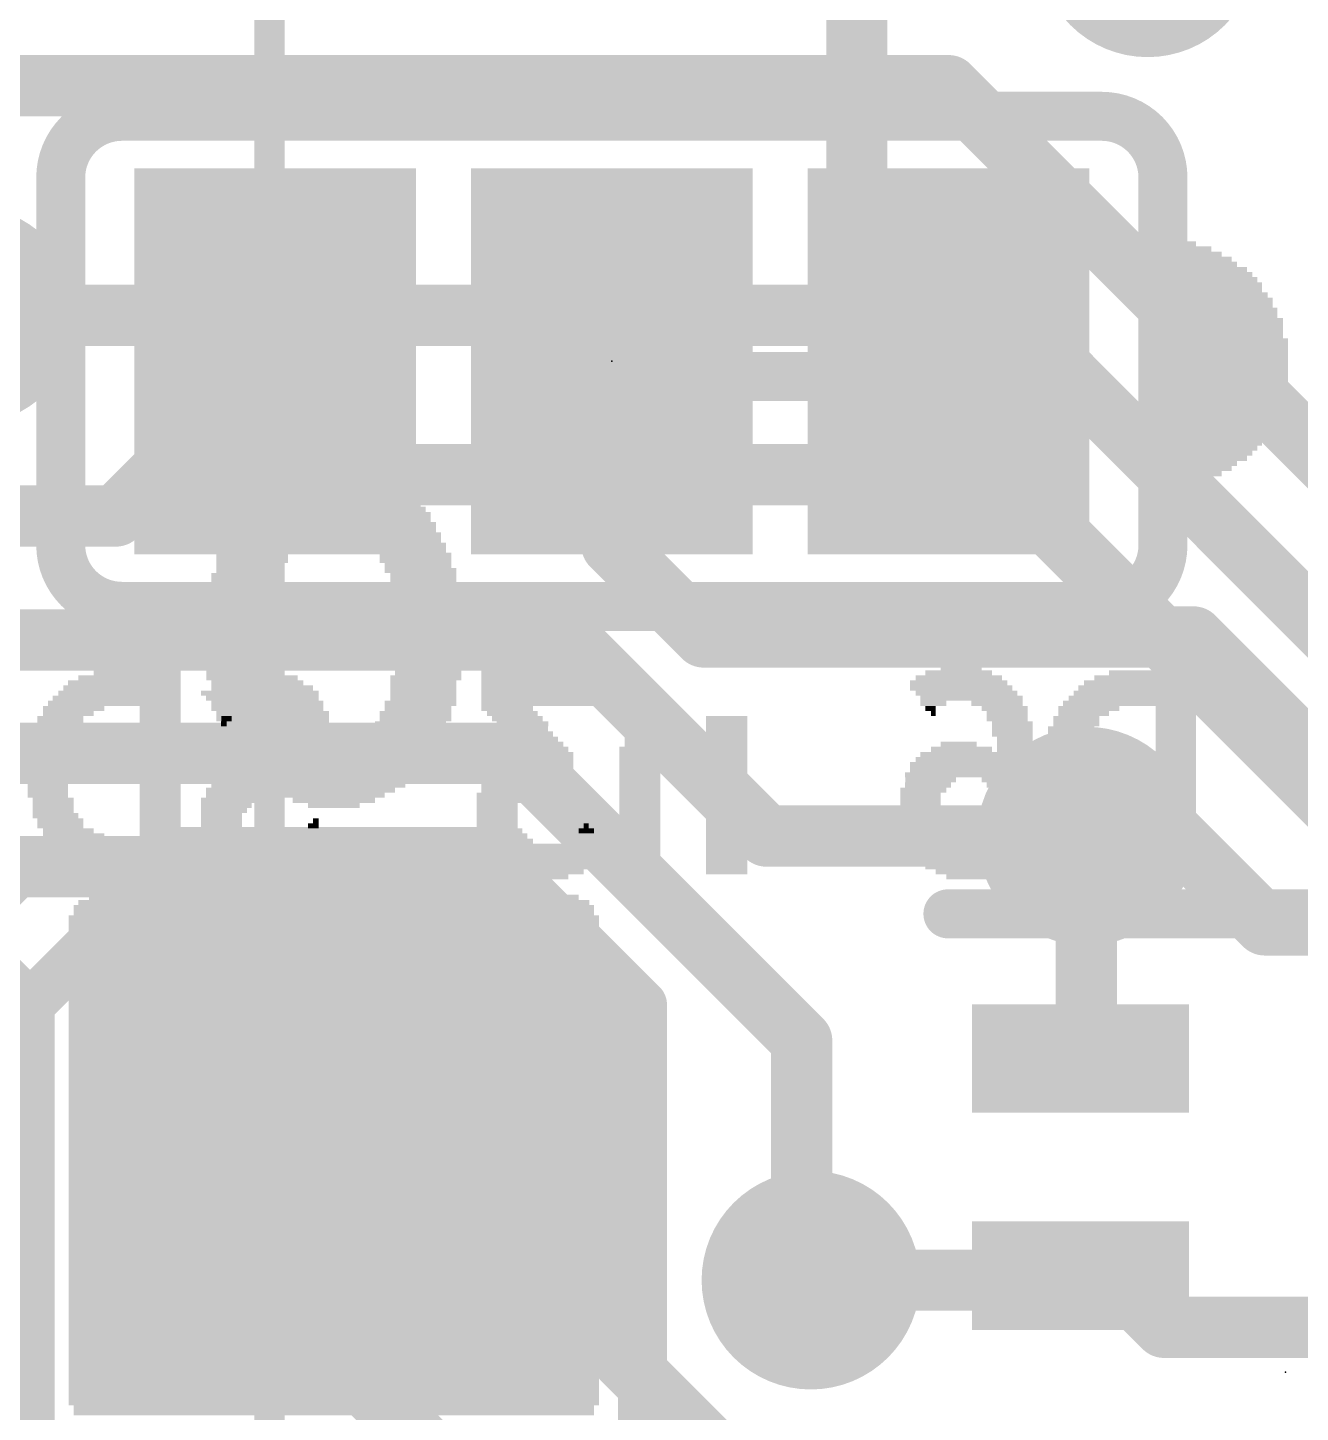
# Model space of a CAD drawing. Extents: x -0.1 to 50.9, y -0.1 to 23.
# Drawn here: x 33.01 to 38.29, y 11.64 to 17.39 of the extents above; entities that cross this region are included whole.
import ezdxf

# ---------------------------------------------------------------- set-up
doc = ezdxf.new("R2010")
doc.units = 0
for name, color, linetype in [('1', 12, 'CONTINUOUS'), ('16', 5, 'CONTINUOUS'), ('17', 110, 'CONTINUOUS'), ('18', 110, 'CONTINUOUS'), ('200', 40, 'CONTINUOUS'), ('201', 6, 'CONTINUOUS'), ('21', 40, 'CONTINUOUS'), ('22', 6, 'CONTINUOUS'), ('24', 53, 'CONTINUOUS')]:
    doc.layers.add(name, color=color, linetype=linetype)

# ---------------------------------------------------------------- blocks, each defined once
blk = doc.blocks.new('ROUNDP')
at = {"const_width": 0.5}
blk.add_lwpolyline([(0, -0.25, 1), (0, 0.25, 1), (0, -0.25)], format="xyb", dxfattribs=at)
blk = doc.blocks.new('RECT')
blk.add_solid([(-0.5, -0.5), (0.5, -0.5), (-0.5, 0.5), (0.5, 0.5)])
blk = doc.blocks.new('ROUNDV')
at = {"const_width": 0.5}
blk.add_lwpolyline([(0, -0.25, 1), (0, 0.25, 1), (0, -0.25)], format="xyb", dxfattribs=at)

msp = doc.modelspace()

# ---------------------------------------------------------------- linework, layer by layer
at = {"layer": '1', "const_width": 0.254}
for points in [[(36.83, 17.145), (32.0675, 17.145)], [(38.9001, 15.0749), (36.83, 17.145)], [(37.0808, 16.1925), (32.766, 16.1925)], [(38.6683, 14.605), (37.0808, 16.1925)], [(33.3755, 15.3607), (33.5469, 15.5321)], [(33.5469, 15.5321), (37.0394, 15.5321)], [(37.0394, 15.5321), (38.4364, 14.1351)], [(31.9596, 15.3607), (33.3755, 15.3607)], [(35.2617, 14.8463), (30.4673, 14.8463)], [(36.0745, 14.0335), (35.2617, 14.8463)], [(35.0298, 14.3764), (30.8864, 14.3764)], [(36.2204, 13.1858), (35.0298, 14.3764)], [(37.4015, 14.0335), (36.0745, 14.0335)], [(37.7728, 14.0335), (37.4015, 14.0335)], [(38.1411, 13.6652), (37.7728, 14.0335)], [(32.9565, 13.9065), (31.75, 12.7)], [(32.9565, 13.9065), (34.798, 13.9065)], [(34.798, 13.9065), (35.4751, 13.2294)], [(38.1411, 13.6652), (42.1132, 13.6652)], [(35.4751, 13.2294), (35.4751, 11.8675)], [(36.2204, 12.2301), (36.2204, 13.1858)], [(34.29, 12.7), (34.29, 11.8745)], [(36.2585, 12.192), (36.2204, 12.2301)], [(37.5285, 12.192), (36.2585, 12.192)], [(37.724, 11.9965), (37.5285, 12.192)], [(49.3395, 11.9965), (37.724, 11.9965)], [(35.56, 10.6045), (34.29, 11.8745)], [(35.4751, 11.8675), (36.2585, 11.0841)]]:
    msp.add_lwpolyline(points, dxfattribs=at)
at = {"layer": '1', "const_width": 0.127}
for points in [[(36.8749, 17.1899, 1), (36.7851, 17.1001)], [(36.83, 17.0815, 1), (36.83, 17.2085)], [(37.1257, 16.2374, 1), (37.0359, 16.1476)], [(37.0808, 16.129, 1), (37.0808, 16.256)], [(33.5469, 15.5956, 1), (33.5469, 15.4686)], [(33.5918, 15.4872, 1), (33.502, 15.577)], [(37.0843, 15.577, 1), (36.9945, 15.4872)], [(37.0394, 15.4686, 1), (37.0394, 15.5956)], [(33.3306, 15.4056, 1), (33.4204, 15.3157)], [(33.3755, 15.2972, 1), (33.3755, 15.4242)], [(35.3066, 14.8912, 1), (35.2168, 14.8014)], [(35.2617, 14.7828, 1), (35.2617, 14.9098)], [(35.0747, 14.4213, 1), (34.9849, 14.3315)], [(35.0298, 14.3129, 1), (35.0298, 14.4399)], [(36.0745, 14.097, 1), (36.0745, 13.97)], [(36.0296, 13.9886, 1), (36.1194, 14.0784)], [(37.4015, 14.097, 1), (37.4015, 13.97)], [(37.4015, 13.97, 1), (37.4015, 14.097)], [(37.8177, 14.0784, 1), (37.7279, 13.9886)], [(37.7728, 13.97, 1), (37.7728, 14.097)], [(32.9565, 13.97, 1), (32.9565, 13.843)], [(33.0014, 13.8616, 1), (32.9116, 13.9514)], [(34.8429, 13.9514, 1), (34.7531, 13.8616)], [(34.798, 13.843, 1), (34.798, 13.97)], [(38.1411, 13.7287, 1), (38.1411, 13.6017)], [(38.0962, 13.6203, 1), (38.186, 13.7101)], [(35.5386, 13.2294, 1), (35.4116, 13.2294)], [(35.4302, 13.1845, 1), (35.52, 13.2743)], [(36.2839, 13.1858, 1), (36.1569, 13.1858)], [(36.1755, 13.1409, 1), (36.2653, 13.2307)], [(34.3535, 12.7, 1), (34.2265, 12.7)], [(36.2653, 12.275, 1), (36.1755, 12.1852)], [(36.1569, 12.2301, 1), (36.2839, 12.2301)], [(36.2585, 12.2555, 1), (36.2585, 12.1285)], [(36.2136, 12.1471, 1), (36.3034, 12.2369)], [(37.5734, 12.2369, 1), (37.4836, 12.1471)], [(37.5285, 12.1285, 1), (37.5285, 12.2555)], [(37.724, 12.06, 1), (37.724, 11.933)], [(37.6791, 11.9516, 1), (37.7689, 12.0414)], [(34.3349, 11.9194, 1), (34.2451, 11.8296)], [(35.52, 11.9124, 1), (35.4302, 11.8226)], [(34.2265, 11.8745, 1), (34.3535, 11.8745)], [(35.4116, 11.8675, 1), (35.5386, 11.8675)]]:
    msp.add_lwpolyline(points, format="xyb", dxfattribs=at)
at = {"layer": '16'}
for points, const_width in [([(36.449, 18.669), (36.449, 16.383)], 0.254), ([(36.449, 16.383), (36.83, 16.002)], 0.254), ([(33.8455, 16.1925), (32.766, 16.1925)], 0.254), ([(33.8455, 16.1925), (34.036, 16.002)], 0.254), ([(35.433, 16.002), (35.433, 15.24)], 0.254), ([(35.8775, 15.9385), (36.3855, 15.9385)], 0.2032), ([(35.433, 15.24), (35.814, 14.859)], 0.254), ([(35.814, 14.859), (37.846, 14.859)], 0.254), ([(37.846, 14.859), (38.9372, 13.7678)], 0.254), ([(37.4015, 14.0335), (37.4015, 13.1355)], 0.254), ([(37.4015, 13.1355), (37.377, 13.111)], 0.254), ([(37.358, 12.192), (36.2585, 12.192)], 0.254), ([(37.377, 12.211), (37.358, 12.192)], 0.254)]:
    msp.add_lwpolyline(points, dxfattribs=dict(at, const_width=const_width))
for points, const_width in [([(36.4939, 16.4279, 1), (36.4041, 16.3381)], 0.127), ([(36.3855, 16.383, 1), (36.5125, 16.383)], 0.127), ([(33.8904, 16.2374, 1), (33.8006, 16.1476)], 0.127), ([(33.8455, 16.129, 1), (33.8455, 16.256)], 0.127), ([(33.9911, 15.9571, 1), (34.0809, 16.0469)], 0.127), ([(35.4965, 16.002, 1), (35.3695, 16.002)], 0.127), ([(36.7851, 15.9571, 1), (36.8749, 16.0469)], 0.127), ([(35.8775, 15.9893, 1), (35.8775, 15.8877)], 0.1016), ([(36.3855, 15.8877, 1), (36.3855, 15.9893)], 0.1016), ([(35.4779, 15.2849, 1), (35.3881, 15.1951)], 0.127), ([(35.3695, 15.24, 1), (35.4965, 15.24)], 0.127), ([(35.814, 14.9225, 1), (35.814, 14.7955)], 0.127), ([(37.8909, 14.9039, 1), (37.8011, 14.8141)], 0.127), ([(37.846, 14.7955, 1), (37.846, 14.9225)], 0.127), ([(35.7691, 14.8141, 1), (35.8589, 14.9039)], 0.127), ([(37.465, 14.0335, 1), (37.338, 14.0335)], 0.127), ([(37.4464, 13.0906, 1), (37.3566, 13.1804)], 0.127), ([(37.3321, 13.1559, 1), (37.4219, 13.0661)], 0.127), ([(37.338, 13.1355, 1), (37.465, 13.1355)], 0.127), ([(36.2585, 12.2555, 1), (36.2585, 12.1285)], 0.127), ([(37.3131, 12.2369, 1), (37.4029, 12.1471)], 0.127), ([(37.4219, 12.1661, 1), (37.3321, 12.2559)], 0.127), ([(37.358, 12.1285, 1), (37.358, 12.2555)], 0.127)]:
    msp.add_lwpolyline(points, format="xyb", dxfattribs=dict(at, const_width=const_width))
at = {"layer": '21'}
for points, const_width in [([(34.013, 3.68), (34.013, 19.18)], 0.127), ([(32.385, 13.97), (33.02, 13.335)], 0.2032), ([(33.02, 13.335), (33.655, 13.97)], 0.2032), ([(33.655, 13.97), (34.925, 13.97)], 0.2032), ([(34.925, 13.97), (35.56, 13.335)], 0.2032), ([(33.02, 13.335), (33.02, 9.525)], 0.2032), ([(35.56, 13.335), (35.56, 9.525)], 0.2032)]:
    msp.add_lwpolyline(points, dxfattribs=dict(at, const_width=const_width))
at = {"layer": '21', "const_width": 0.1016}
for points in [[(33.655, 14.0208, 1), (33.655, 13.9192)], [(33.6909, 13.9341, 1), (33.6191, 14.0059)], [(34.9609, 14.0059, 1), (34.8891, 13.9341)], [(34.925, 13.9192, 1), (34.925, 14.0208)], [(33.0708, 13.335, 1), (32.9692, 13.335)], [(35.6108, 13.335, 1), (35.5092, 13.335)], [(32.9841, 13.3709, 1), (33.0559, 13.2991)], [(32.9841, 13.2991, 1), (33.0559, 13.3709)], [(35.5241, 13.2991, 1), (35.5959, 13.3709)]]:
    msp.add_lwpolyline(points, format="xyb", dxfattribs=at)
at = {"layer": '22'}
for points, const_width in [([(33.401, 17.018, 0.4142), (33.147, 16.764)], 0.2032), ([(33.401, 17.0688, 1), (33.401, 16.9672)], 0.1016), ([(33.401, 16.9672, 1), (33.401, 17.0688)], 0.1016), ([(37.719, 16.764, 0.4142), (37.465, 17.018)], 0.2032), ([(37.465, 17.0688, 1), (37.465, 16.9672)], 0.1016), ([(37.465, 16.9672, 1), (37.465, 17.0688)], 0.1016), ([(33.1978, 16.764, 1), (33.0962, 16.764)], 0.1016), ([(37.7698, 16.764, 1), (37.6682, 16.764)], 0.1016), ([(33.0962, 16.764, 1), (33.1978, 16.764)], 0.1016), ([(37.6682, 16.764, 1), (37.7698, 16.764)], 0.1016), ([(33.147, 15.24, 0.4142), (33.401, 14.986)], 0.2032), ([(33.1978, 15.24, 1), (33.0962, 15.24)], 0.1016), ([(37.465, 14.986, 0.4142), (37.719, 15.24)], 0.2032), ([(37.7698, 15.24, 1), (37.6682, 15.24)], 0.1016), ([(33.0962, 15.24, 1), (33.1978, 15.24)], 0.1016), ([(37.6682, 15.24, 1), (37.7698, 15.24)], 0.1016), ([(33.401, 15.0368, 1), (33.401, 14.9352)], 0.1016), ([(33.401, 14.9352, 1), (33.401, 15.0368)], 0.1016), ([(37.465, 15.0368, 1), (37.465, 14.9352)], 0.1016), ([(37.465, 14.9352, 1), (37.465, 15.0368)], 0.1016), ([(36.827, 13.7618, 1), (36.827, 13.6602)], 0.1016)]:
    msp.add_lwpolyline(points, format="xyb", dxfattribs=dict(at, const_width=const_width))
at = {"layer": '22', "const_width": 0.2032}
for points in [[(37.465, 17.018), (33.401, 17.018)], [(33.147, 16.764), (33.147, 15.24)], [(37.719, 16.764), (37.719, 15.24)], [(33.401, 14.986), (37.465, 14.986)], [(39.627, 13.711), (36.827, 13.711)]]:
    msp.add_lwpolyline(points, dxfattribs=at)
at = {"layer": '24'}
for p in [(35.433, 16.002), (38.227, 11.811)]:
    msp.add_point(p, dxfattribs=at)

# ---------------------------------------------------------------- block references
at = {"layer": '16', "xscale": 1.1684, "yscale": 1.6002}
for p in [(34.036, 16.002), (35.433, 16.002), (36.83, 16.002)]:
    msp.add_blockref('RECT', p, dxfattribs=at)
at = {"layer": '16', "xscale": 0.45, "yscale": 0.9, "rotation": 270}
for p in [(37.377, 13.111), (37.377, 12.211)]:
    msp.add_blockref('RECT', p, dxfattribs=at)
at = {"layer": '17', "xscale": 1.6764, "yscale": 1.6764}
msp.add_blockref('ROUNDP', (34.29, 12.7), dxfattribs=at)
msp.add_blockref('ROUNDP', (34.29, 12.7), dxfattribs=at)
at = {"layer": '18', "xscale": 0.9064, "yscale": 0.9064}
for p in [(37.6555, 17.7165), (37.6555, 17.7165), (32.766, 16.1925), (32.766, 16.1925), (37.4015, 14.0335), (37.4015, 14.0335), (36.2585, 12.192), (36.2585, 12.192)]:
    msp.add_blockref('ROUNDV', p, dxfattribs=at)
at = {"layer": '200'}
for p, xscale, yscale in [((34.2798, 15.5575), 0.2134, 0.0213), ((34.2798, 15.494), 0.508, 0.0213), ((34.2913, 15.5152), 0.4445, 0.0211), ((34.2798, 15.5363), 0.3404, 0.0211), ((34.2798, 15.4517), 0.635, 0.0211), ((34.2798, 15.4728), 0.5944, 0.0211), ((34.2798, 15.3882), 0.762, 0.0211), ((34.2798, 15.4093), 0.7214, 0.0211), ((34.2798, 15.4305), 0.6756, 0.0213), ((34.2798, 15.3247), 0.8484, 0.0211), ((34.2786, 15.3458), 0.8052, 0.0211), ((34.29, 15.367), 0.7823, 0.0213), ((34.0042, 15.2823), 0.3378, 0.0211), ((34.036, 15.3035), 0.3607, 0.0213), ((34.5237, 15.3035), 0.3607, 0.0213), ((34.5554, 15.2823), 0.3378, 0.0211), ((33.9738, 15.24), 0.3175, 0.0213), ((33.9623, 15.2188), 0.2946, 0.0211), ((33.9941, 15.2612), 0.3175, 0.0211), ((34.5656, 15.2612), 0.3175, 0.0211), ((34.5859, 15.24), 0.3175, 0.0213), ((34.5973, 15.2188), 0.2946, 0.0211), ((33.9306, 15.1553), 0.2769, 0.0211), ((33.9408, 15.1977), 0.2972, 0.0211), ((33.9408, 15.1765), 0.2972, 0.0213), ((34.6189, 15.1977), 0.2972, 0.0211), ((34.6189, 15.1765), 0.2972, 0.0213), ((34.6291, 15.1553), 0.2769, 0.0211), ((33.909, 15.113), 0.2743, 0.0213), ((33.909, 15.0918), 0.2743, 0.0211), ((33.9306, 15.1342), 0.2769, 0.0211), ((34.6393, 15.1342), 0.2972, 0.0211), ((34.6507, 15.113), 0.2743, 0.0213), ((34.6507, 15.0918), 0.2743, 0.0211), ((33.909, 15.0707), 0.2743, 0.0211), ((33.909, 15.0495), 0.2743, 0.0213), ((34.6507, 15.0707), 0.2743, 0.0211), ((34.6507, 15.0495), 0.2743, 0.0213), ((33.8988, 15.0283), 0.2946, 0.0211), ((33.8887, 15.0072), 0.2743, 0.0211), ((33.8887, 14.986), 0.2743, 0.0213), ((34.6608, 15.0283), 0.2946, 0.0211), ((34.671, 15.0072), 0.2743, 0.0211), ((34.671, 14.986), 0.2743, 0.0213), ((33.8887, 14.9648), 0.2743, 0.0211), ((33.8887, 14.9437), 0.2743, 0.0211), ((33.8887, 14.9225), 0.2743, 0.0213), ((34.671, 14.9648), 0.2743, 0.0211), ((34.671, 14.9437), 0.2743, 0.0211), ((34.671, 14.9225), 0.2743, 0.0213), ((33.8887, 14.9013), 0.2743, 0.0211), ((33.8887, 14.8802), 0.2743, 0.0211), ((34.671, 14.9013), 0.2743, 0.0211), ((34.671, 14.8802), 0.2743, 0.0211), ((33.8887, 14.859), 0.2743, 0.0213), ((33.8887, 14.8378), 0.2743, 0.0211), ((33.8887, 14.8167), 0.2743, 0.0211), ((34.671, 14.859), 0.2743, 0.0213), ((34.671, 14.8378), 0.2743, 0.0211), ((34.671, 14.8167), 0.2743, 0.0211), ((33.8887, 14.7955), 0.2743, 0.0213), ((33.8887, 14.7743), 0.2743, 0.0211), ((33.8887, 14.7532), 0.2743, 0.0211), ((34.671, 14.7955), 0.2743, 0.0213), ((34.671, 14.7743), 0.2743, 0.0211), ((34.671, 14.7532), 0.2743, 0.0211), ((33.8988, 14.6897), 0.2946, 0.0211), ((33.8887, 14.732), 0.2743, 0.0213), ((33.8887, 14.7108), 0.2743, 0.0211), ((34.6608, 14.6897), 0.2946, 0.0211), ((34.671, 14.732), 0.2743, 0.0213), ((34.671, 14.7108), 0.2743, 0.0211), ((33.909, 14.6685), 0.2743, 0.0213), ((33.909, 14.6473), 0.2743, 0.0211), ((34.6507, 14.6685), 0.2743, 0.0213), ((34.6507, 14.6473), 0.2743, 0.0211), ((33.9204, 14.5838), 0.2972, 0.0211), ((33.909, 14.6262), 0.2743, 0.0211), ((33.909, 14.605), 0.2743, 0.0213), ((34.6393, 14.5838), 0.2972, 0.0211), ((34.6507, 14.6262), 0.2743, 0.0211), ((34.6507, 14.605), 0.2743, 0.0213), ((33.9306, 14.5627), 0.2769, 0.0211), ((33.9408, 14.5415), 0.2972, 0.0213), ((33.9408, 14.5203), 0.2972, 0.0211), ((34.6189, 14.5415), 0.2972, 0.0213), ((34.6189, 14.5203), 0.2972, 0.0211), ((34.6291, 14.5627), 0.2769, 0.0211), ((33.9623, 14.4992), 0.2946, 0.0211), ((33.9738, 14.478), 0.3175, 0.0213), ((34.5859, 14.478), 0.3175, 0.0213), ((34.5973, 14.4992), 0.2946, 0.0211), ((34.0042, 14.4357), 0.3378, 0.0211), ((33.9941, 14.4568), 0.3175, 0.0211), ((34.036, 14.4145), 0.3607, 0.0213), ((34.5237, 14.4145), 0.3607, 0.0213), ((34.5554, 14.4357), 0.3378, 0.0211), ((34.5656, 14.4568), 0.3175, 0.0211), ((34.2798, 14.3933), 0.8484, 0.0211), ((34.2786, 14.3722), 0.8052, 0.0211), ((34.2684, 14.351), 0.7849, 0.0213), ((34.2798, 14.3298), 0.762, 0.0211), ((34.2798, 14.3087), 0.7214, 0.0211), ((34.2798, 14.2875), 0.6756, 0.0213), ((34.2798, 14.2663), 0.635, 0.0211), ((34.2798, 14.2452), 0.5944, 0.0211), ((34.2798, 14.224), 0.508, 0.0213), ((34.2684, 14.2028), 0.4445, 0.0211), ((34.2798, 14.1817), 0.3404, 0.0211), ((34.2798, 14.1605), 0.2134, 0.0213), ((34.2798, 13.7795), 2.032, 0.0213), ((34.2798, 13.7372), 2.159, 0.0211), ((34.2798, 13.716), 2.159, 0.0213), ((34.2798, 13.7583), 2.1184, 0.0211), ((34.2798, 13.6948), 2.1996, 0.0211), ((34.2798, 13.6737), 2.1996, 0.0211), ((34.2798, 13.6525), 2.1996, 0.0213), ((34.2798, 13.6313), 2.1996, 0.0211), ((34.2798, 13.6102), 2.1996, 0.0211), ((34.2798, 13.589), 2.1996, 0.0213), ((34.2798, 13.5678), 2.1996, 0.0211), ((34.2798, 13.5467), 2.1996, 0.0211), ((34.2798, 13.5255), 2.1996, 0.0213), ((34.2798, 13.5043), 2.1996, 0.0211), ((34.2798, 13.4832), 2.1996, 0.0211), ((34.2798, 13.462), 2.1996, 0.0213), ((34.2798, 13.4408), 2.1996, 0.0211), ((34.2798, 13.4197), 2.1996, 0.0211), ((34.2798, 13.3985), 2.1996, 0.0213), ((34.2798, 13.3773), 2.1996, 0.0211), ((34.2798, 13.3562), 2.1996, 0.0211), ((34.2798, 13.335), 2.1996, 0.0213), ((34.2798, 13.3138), 2.1996, 0.0211), ((34.2798, 13.2927), 2.1996, 0.0211), ((34.2798, 13.2715), 2.1996, 0.0213), ((34.2798, 13.2503), 2.1996, 0.0211), ((34.2798, 13.2292), 2.1996, 0.0211), ((34.2798, 13.208), 2.1996, 0.0213), ((34.2798, 13.1868), 2.1996, 0.0211), ((34.2798, 13.1657), 2.1996, 0.0211), ((34.2798, 13.1445), 2.1996, 0.0213), ((34.2798, 13.1233), 2.1996, 0.0211), ((34.2798, 13.1022), 2.1996, 0.0211), ((34.2798, 13.081), 2.1996, 0.0213), ((34.2798, 13.0598), 2.1996, 0.0211), ((34.2798, 13.0387), 2.1996, 0.0211), ((34.2798, 13.0175), 2.1996, 0.0213), ((34.2798, 12.9963), 2.1996, 0.0211), ((34.2798, 12.9752), 2.1996, 0.0211), ((34.2798, 12.954), 2.1996, 0.0213), ((34.2798, 12.9328), 2.1996, 0.0211), ((34.2798, 12.9117), 2.1996, 0.0211), ((34.2798, 12.8905), 2.1996, 0.0213), ((34.2798, 12.8693), 2.1996, 0.0211), ((34.2798, 12.8482), 2.1996, 0.0211), ((34.2798, 12.827), 2.1996, 0.0213), ((34.2798, 12.8058), 2.1996, 0.0211), ((34.2798, 12.7847), 2.1996, 0.0211), ((34.2798, 12.7635), 2.1996, 0.0213), ((34.2798, 12.7423), 2.1996, 0.0211), ((34.2798, 12.7212), 2.1996, 0.0211), ((34.2798, 12.7), 2.1996, 0.0213), ((34.2798, 12.6788), 2.1996, 0.0211), ((34.2798, 12.6577), 2.1996, 0.0211), ((34.2798, 12.6365), 2.1996, 0.0213), ((34.2798, 12.6153), 2.1996, 0.0211), ((34.2798, 12.5942), 2.1996, 0.0211), ((34.2798, 12.573), 2.1996, 0.0213), ((34.2798, 12.5518), 2.1996, 0.0211), ((34.2798, 12.5307), 2.1996, 0.0211), ((34.2798, 12.5095), 2.1996, 0.0213), ((34.2798, 12.4883), 2.1996, 0.0211), ((34.2798, 12.4672), 2.1996, 0.0211), ((34.2798, 12.446), 2.1996, 0.0213), ((34.2798, 12.4248), 2.1996, 0.0211), ((34.2798, 12.4037), 2.1996, 0.0211), ((34.2798, 12.3825), 2.1996, 0.0213), ((34.2798, 12.3613), 2.1996, 0.0211), ((34.2798, 12.3402), 2.1996, 0.0211), ((34.2798, 12.319), 2.1996, 0.0213), ((34.2798, 12.2978), 2.1996, 0.0211), ((34.2798, 12.2767), 2.1996, 0.0211), ((34.2798, 12.2555), 2.1996, 0.0213), ((34.2798, 12.2343), 2.1996, 0.0211), ((34.2798, 12.2132), 2.1996, 0.0211), ((34.2798, 12.192), 2.1996, 0.0213), ((34.2798, 12.1708), 2.1996, 0.0211), ((34.2798, 12.1497), 2.1996, 0.0211), ((34.2798, 12.1285), 2.1996, 0.0213), ((34.2798, 12.1073), 2.1996, 0.0211), ((34.2798, 12.0862), 2.1996, 0.0211), ((34.2798, 12.065), 2.1996, 0.0213), ((34.2798, 12.0438), 2.1996, 0.0211), ((34.2798, 12.0227), 2.1996, 0.0211), ((34.2798, 12.0015), 2.1996, 0.0213), ((34.2798, 11.9803), 2.1996, 0.0211), ((34.2798, 11.9592), 2.1996, 0.0211), ((34.2798, 11.938), 2.1996, 0.0213), ((34.2798, 11.9168), 2.1996, 0.0211), ((34.2798, 11.8957), 2.1996, 0.0211), ((34.2798, 11.8745), 2.1996, 0.0213), ((34.2798, 11.8533), 2.1996, 0.0211), ((34.2798, 11.8322), 2.1996, 0.0211), ((34.2798, 11.811), 2.1996, 0.0213), ((34.2798, 11.7898), 2.1996, 0.0211), ((34.2798, 11.7687), 2.1996, 0.0211), ((34.2798, 11.7475), 2.1996, 0.0213), ((34.2798, 11.7263), 2.1996, 0.0211), ((34.2798, 11.7052), 2.1996, 0.0211), ((34.2798, 11.684), 2.1996, 0.0213), ((34.2798, 11.6628), 2.159, 0.0211), ((34.2798, 11.6417), 2.159, 0.0211)]:
    msp.add_blockref('RECT', p, dxfattribs=dict(at, xscale=xscale, yscale=yscale))
at = {"layer": '201', "rotation": 180}
for p, xscale, yscale in [((37.7825, 16.4888), 0.1473, 0.0211), ((37.8143, 16.4677), 0.2108, 0.0211), ((37.8358, 16.4465), 0.254, 0.0213), ((37.8562, 16.4253), 0.2946, 0.0211), ((37.8993, 16.3618), 0.381, 0.0211), ((37.8676, 16.4042), 0.3175, 0.0211), ((37.8879, 16.383), 0.3581, 0.0213), ((37.9095, 16.3407), 0.4013, 0.0211), ((37.9197, 16.3195), 0.4216, 0.0213), ((37.9197, 16.2983), 0.4216, 0.0211), ((37.9311, 16.2772), 0.4445, 0.0211), ((37.9413, 16.256), 0.4648, 0.0213), ((37.9514, 16.2137), 0.4851, 0.0211), ((37.9514, 16.1925), 0.4851, 0.0213), ((37.9413, 16.2348), 0.4648, 0.0211), ((37.9628, 16.1713), 0.508, 0.0211), ((37.9628, 16.1502), 0.508, 0.0211), ((37.9628, 16.129), 0.508, 0.0213), ((37.9628, 16.1078), 0.508, 0.0211), ((37.973, 16.0867), 0.5283, 0.0211), ((37.973, 16.0655), 0.5283, 0.0213), ((37.973, 16.0443), 0.5283, 0.0211), ((37.973, 16.0232), 0.5283, 0.0211), ((37.973, 16.002), 0.5283, 0.0213), ((37.973, 15.9808), 0.5283, 0.0211), ((37.973, 15.9597), 0.5283, 0.0211), ((37.973, 15.9385), 0.5283, 0.0213), ((37.973, 15.9173), 0.5283, 0.0211), ((37.973, 15.8962), 0.5283, 0.0211), ((37.9628, 15.875), 0.508, 0.0213), ((37.9628, 15.8538), 0.508, 0.0211), ((37.9628, 15.8327), 0.508, 0.0211), ((37.9628, 15.8115), 0.508, 0.0213), ((37.9514, 15.7903), 0.4851, 0.0211), ((37.9514, 15.7692), 0.4851, 0.0211), ((37.9413, 15.748), 0.4648, 0.0213), ((37.9413, 15.7268), 0.4648, 0.0211), ((37.9311, 15.7057), 0.4445, 0.0211), ((37.9197, 15.6845), 0.4216, 0.0213), ((37.9197, 15.6633), 0.4216, 0.0211), ((37.9095, 15.6422), 0.4013, 0.0211), ((37.8993, 15.621), 0.381, 0.0213), ((37.8879, 15.5998), 0.3581, 0.0211), ((37.8676, 15.5787), 0.3175, 0.0211), ((37.8562, 15.5575), 0.2946, 0.0213), ((37.8358, 15.5363), 0.254, 0.0211), ((37.7825, 15.494), 0.1473, 0.0213), ((37.8143, 15.5152), 0.2108, 0.0211), ((33.4327, 14.6897), 0.4242, 0.0211), ((33.4645, 14.7108), 0.3607, 0.0211), ((33.9827, 14.6897), 0.2946, 0.0211), ((33.9827, 14.7108), 0.1676, 0.0211), ((35.1358, 14.7108), 0.4877, 0.0211), ((35.1358, 14.6897), 0.4877, 0.0211), ((36.8719, 14.6897), 0.3581, 0.0211), ((36.8719, 14.7108), 0.2769, 0.0211), ((36.8821, 14.732), 0.1702, 0.0213), ((37.6453, 14.6897), 0.4216, 0.0211), ((37.6758, 14.7108), 0.3607, 0.0211), ((33.401, 14.6473), 0.4877, 0.0211), ((33.4112, 14.6685), 0.4674, 0.0213), ((33.9827, 14.6473), 0.4216, 0.0211), ((33.9725, 14.6685), 0.3607, 0.0213), ((35.1358, 14.6685), 0.4877, 0.0213), ((35.1358, 14.6473), 0.4877, 0.0211), ((36.8719, 14.6685), 0.4039, 0.0213), ((36.8821, 14.6473), 0.4242, 0.0211), ((37.6123, 14.6473), 0.4877, 0.0211), ((37.6238, 14.6685), 0.4648, 0.0213), ((33.3693, 14.5838), 0.5512, 0.0211), ((33.3794, 14.605), 0.5309, 0.0213), ((33.3908, 14.6262), 0.508, 0.0211), ((33.9725, 14.6262), 0.4877, 0.0211), ((33.9827, 14.605), 0.4674, 0.0213), ((34.0042, 14.5838), 0.4648, 0.0211), ((35.1358, 14.6262), 0.4877, 0.0211), ((35.1358, 14.605), 0.4877, 0.0213), ((35.1358, 14.5838), 0.4877, 0.0211), ((36.9037, 14.6262), 0.4216, 0.0211), ((36.9252, 14.605), 0.4242, 0.0213), ((36.7665, 14.5838), 0.1067, 0.0211), ((37.0307, 14.5838), 0.2134, 0.0211), ((37.5806, 14.5838), 0.5512, 0.0211), ((37.592, 14.605), 0.5283, 0.0213), ((37.6022, 14.6262), 0.508, 0.0211), ((33.1457, 14.5203), 0.1905, 0.0211), ((33.2003, 14.5627), 0.254, 0.0211), ((33.1788, 14.5415), 0.2108, 0.0213), ((33.5598, 14.5627), 0.1702, 0.0211), ((33.5598, 14.5415), 0.1702, 0.0213), ((33.5598, 14.5203), 0.1702, 0.0211), ((33.8557, 14.5627), 0.1676, 0.0211), ((33.8455, 14.5415), 0.1067, 0.0213), ((33.8341, 14.5203), 0.0432, 0.0211), ((34.1414, 14.5627), 0.1905, 0.0211), ((34.163, 14.5415), 0.193, 0.0213), ((34.1744, 14.5203), 0.1702, 0.0211), ((34.9987, 14.5627), 0.2134, 0.0211), ((35.0203, 14.5415), 0.2108, 0.0213), ((35.0406, 14.5203), 0.2108, 0.0211), ((35.654, 14.5203), 0.127, 0.0211), ((35.9093, 14.5203), 0.1702, 0.0211), ((36.7551, 14.5627), 0.0432, 0.0211), ((36.7665, 14.5415), 0.0203, 0.0213), ((37.0624, 14.5627), 0.1905, 0.0211), ((37.0726, 14.5415), 0.1702, 0.0213), ((37.0726, 14.5203), 0.1702, 0.0211), ((37.3596, 14.5203), 0.1905, 0.0211), ((37.4117, 14.5627), 0.254, 0.0211), ((37.3901, 14.5415), 0.2108, 0.0213), ((37.7723, 14.5627), 0.1676, 0.0211), ((37.7723, 14.5415), 0.1676, 0.0213), ((37.7723, 14.5203), 0.1676, 0.0211), ((33.1254, 14.478), 0.1905, 0.0213), ((33.1457, 14.4992), 0.1905, 0.0211), ((33.5598, 14.4992), 0.1702, 0.0211), ((33.5598, 14.478), 0.1702, 0.0213), ((33.8239, 14.4992), 0.0229, 0.0211), ((34.1744, 14.4992), 0.1702, 0.0211), ((34.1744, 14.478), 0.1702, 0.0213), ((35.0622, 14.4992), 0.2134, 0.0211), ((35.0736, 14.478), 0.1905, 0.0213), ((35.654, 14.478), 0.254, 0.0213), ((35.6553, 14.4992), 0.2108, 0.0211), ((35.9093, 14.4992), 0.1702, 0.0211), ((35.9093, 14.478), 0.1702, 0.0213), ((37.0942, 14.4992), 0.1676, 0.0211), ((37.0942, 14.478), 0.1676, 0.0213), ((37.338, 14.478), 0.193, 0.0213), ((37.3596, 14.4992), 0.1905, 0.0211), ((37.7723, 14.4992), 0.1676, 0.0211), ((37.7723, 14.478), 0.1676, 0.0213), ((33.1051, 14.4145), 0.1905, 0.0213), ((33.1153, 14.4568), 0.1702, 0.0211), ((33.1153, 14.4357), 0.1702, 0.0211), ((33.5598, 14.4568), 0.1702, 0.0211), ((33.5598, 14.4357), 0.1702, 0.0211), ((33.5598, 14.4145), 0.1702, 0.0213), ((34.1427, 14.4145), 0.2337, 0.0213), ((34.163, 14.4357), 0.193, 0.0211), ((34.1744, 14.4568), 0.1702, 0.0211), ((35.0939, 14.4568), 0.1905, 0.0211), ((35.1142, 14.4357), 0.1905, 0.0211), ((35.1371, 14.4145), 0.1905, 0.0213), ((35.7403, 14.4357), 0.508, 0.0211), ((35.7403, 14.4145), 0.508, 0.0213), ((35.6553, 14.4568), 0.2972, 0.0211), ((35.9093, 14.4568), 0.1702, 0.0211), ((36.8719, 14.4145), 0.1499, 0.0213), ((37.0942, 14.4568), 0.1676, 0.0211), ((37.1157, 14.4145), 0.1702, 0.0213), ((37.1043, 14.4357), 0.1473, 0.0211), ((37.3164, 14.4145), 0.1905, 0.0213), ((37.3266, 14.4568), 0.1702, 0.0211), ((37.3266, 14.4357), 0.1702, 0.0211), ((37.7723, 14.4568), 0.1676, 0.0211), ((37.7723, 14.4357), 0.1676, 0.0211), ((37.7723, 14.4145), 0.1676, 0.0213), ((33.0937, 14.3933), 0.1676, 0.0211), ((33.0937, 14.3722), 0.1676, 0.0211), ((33.0937, 14.351), 0.1676, 0.0213), ((33.5598, 14.3933), 0.1702, 0.0211), ((33.5598, 14.3722), 0.1702, 0.0211), ((33.5598, 14.351), 0.1702, 0.0213), ((34.0678, 14.351), 0.3378, 0.0213), ((34.0881, 14.3722), 0.2972, 0.0211), ((34.1211, 14.3933), 0.2769, 0.0211), ((35.146, 14.351), 0.254, 0.0213), ((35.1574, 14.3933), 0.1905, 0.0211), ((35.1777, 14.3722), 0.1905, 0.0211), ((35.7289, 14.3933), 0.5309, 0.0211), ((35.5702, 14.3722), 0.2134, 0.0211), ((35.5587, 14.351), 0.1905, 0.0213), ((35.8877, 14.3722), 0.2134, 0.0211), ((35.8991, 14.351), 0.1905, 0.0213), ((36.9468, 14.351), 0.508, 0.0213), ((36.957, 14.3722), 0.4877, 0.0211), ((36.8833, 14.3933), 0.254, 0.0211), ((37.1157, 14.3933), 0.1702, 0.0211), ((37.3062, 14.3933), 0.1702, 0.0211), ((37.3062, 14.3722), 0.1702, 0.0211), ((37.3062, 14.351), 0.1702, 0.0213), ((37.7723, 14.3933), 0.1676, 0.0211), ((37.7723, 14.3722), 0.1676, 0.0211), ((37.7723, 14.351), 0.1676, 0.0213), ((33.0937, 14.3298), 0.1676, 0.0211), ((33.0937, 14.3087), 0.1676, 0.0211), ((33.0937, 14.2875), 0.1676, 0.0213), ((33.5598, 14.3298), 0.1702, 0.0211), ((33.5598, 14.3087), 0.1702, 0.0211), ((33.5598, 14.2875), 0.1702, 0.0213), ((33.9827, 14.2875), 0.381, 0.0213), ((34.0144, 14.3087), 0.3581, 0.0211), ((34.036, 14.3298), 0.3607, 0.0211), ((35.0939, 14.2875), 0.3581, 0.0213), ((35.1041, 14.3087), 0.3378, 0.0211), ((35.1257, 14.3298), 0.2946, 0.0211), ((35.5486, 14.3298), 0.1702, 0.0211), ((35.5486, 14.3087), 0.1702, 0.0211), ((35.5486, 14.2875), 0.1702, 0.0213), ((35.8991, 14.3298), 0.1905, 0.0211), ((35.9093, 14.3087), 0.1702, 0.0211), ((35.9093, 14.2875), 0.1702, 0.0213), ((36.9252, 14.2875), 0.5512, 0.0213), ((36.9354, 14.3298), 0.5309, 0.0211), ((36.9354, 14.3087), 0.5309, 0.0211), ((37.3062, 14.3298), 0.1702, 0.0211), ((37.3062, 14.3087), 0.1702, 0.0211), ((37.3062, 14.2875), 0.1702, 0.0213), ((37.7723, 14.3298), 0.1676, 0.0211), ((37.7723, 14.3087), 0.1676, 0.0211), ((37.7723, 14.2875), 0.1676, 0.0213), ((33.0937, 14.2663), 0.1676, 0.0211), ((33.0937, 14.2452), 0.1676, 0.0211), ((33.5598, 14.2663), 0.1702, 0.0211), ((33.5598, 14.2452), 0.1702, 0.0211), ((33.9623, 14.2663), 0.381, 0.0211), ((33.9408, 14.2452), 0.3378, 0.0211), ((35.0723, 14.2452), 0.3607, 0.0211), ((35.0939, 14.2663), 0.3581, 0.0211), ((35.5486, 14.2663), 0.1702, 0.0211), ((35.5486, 14.2452), 0.1702, 0.0211), ((35.9093, 14.2663), 0.1702, 0.0211), ((35.9093, 14.2452), 0.1702, 0.0211), ((36.7551, 14.2663), 0.2108, 0.0211), ((36.7449, 14.2452), 0.1905, 0.0211), ((37.084, 14.2663), 0.2337, 0.0211), ((37.0942, 14.2452), 0.2134, 0.0211), ((37.3062, 14.2663), 0.1702, 0.0211), ((37.3062, 14.2452), 0.1702, 0.0211), ((37.7723, 14.2663), 0.1676, 0.0211), ((37.7723, 14.2452), 0.1676, 0.0211), ((33.0937, 14.224), 0.1676, 0.0213), ((33.0937, 14.2028), 0.1676, 0.0211), ((33.1153, 14.1817), 0.1702, 0.0211), ((33.5598, 14.224), 0.1702, 0.0213), ((33.5598, 14.2028), 0.1702, 0.0211), ((33.5598, 14.1817), 0.1702, 0.0211), ((33.8557, 14.1817), 0.254, 0.0211), ((33.9077, 14.224), 0.3175, 0.0213), ((33.8874, 14.2028), 0.2769, 0.0211), ((34.9771, 14.2028), 0.2108, 0.0211), ((34.9669, 14.1817), 0.1905, 0.0211), ((34.9987, 14.224), 0.2134, 0.0213), ((35.5486, 14.224), 0.1702, 0.0213), ((35.5486, 14.2028), 0.1702, 0.0211), ((35.5486, 14.1817), 0.1702, 0.0211), ((35.9093, 14.224), 0.1702, 0.0213), ((35.9093, 14.2028), 0.1702, 0.0211), ((35.9093, 14.1817), 0.1702, 0.0211), ((36.7246, 14.224), 0.1905, 0.0213), ((36.7132, 14.2028), 0.1676, 0.0211), ((36.7132, 14.1817), 0.1676, 0.0211), ((37.1056, 14.224), 0.1905, 0.0213), ((37.1157, 14.2028), 0.1702, 0.0211), ((37.1157, 14.1817), 0.1702, 0.0211), ((37.3062, 14.224), 0.1702, 0.0213), ((37.3062, 14.2028), 0.1702, 0.0211), ((37.3266, 14.1817), 0.1702, 0.0211), ((37.7723, 14.224), 0.1676, 0.0213), ((37.7723, 14.2028), 0.1676, 0.0211), ((37.7723, 14.1817), 0.1676, 0.0211), ((33.1254, 14.1182), 0.1905, 0.0211), ((33.1153, 14.1605), 0.1702, 0.0213), ((33.1153, 14.1393), 0.1702, 0.0211), ((33.5598, 14.1605), 0.1702, 0.0213), ((33.5598, 14.1393), 0.1702, 0.0211), ((33.5598, 14.1182), 0.1702, 0.0211), ((33.8137, 14.1182), 0.1702, 0.0211), ((33.8341, 14.1605), 0.2108, 0.0213), ((33.8239, 14.1393), 0.1905, 0.0211), ((34.9567, 14.1605), 0.1702, 0.0213), ((34.9567, 14.1393), 0.1702, 0.0211), ((34.9567, 14.1182), 0.1702, 0.0211), ((35.5486, 14.1605), 0.1702, 0.0213), ((35.5486, 14.1393), 0.1702, 0.0211), ((35.5486, 14.1182), 0.1702, 0.0211), ((35.9093, 14.1605), 0.1702, 0.0213), ((35.9093, 14.1393), 0.1702, 0.0211), ((35.9093, 14.1182), 0.1702, 0.0211), ((36.7132, 14.1605), 0.1676, 0.0213), ((36.7132, 14.1393), 0.1676, 0.0211), ((36.7132, 14.1182), 0.1676, 0.0211), ((37.1157, 14.1605), 0.1702, 0.0213), ((37.1157, 14.1393), 0.1702, 0.0211), ((37.1043, 14.1182), 0.1473, 0.0211), ((37.3266, 14.1605), 0.1702, 0.0213), ((37.3266, 14.1393), 0.1702, 0.0211), ((37.338, 14.1182), 0.193, 0.0211), ((37.7723, 14.1605), 0.1676, 0.0213), ((37.7723, 14.1393), 0.1676, 0.0211), ((37.7723, 14.1182), 0.1676, 0.0211), ((33.1457, 14.097), 0.1905, 0.0213), ((33.1457, 14.0758), 0.1905, 0.0211), ((33.5598, 14.097), 0.1702, 0.0213), ((33.5598, 14.0758), 0.1702, 0.0211), ((33.8137, 14.097), 0.1702, 0.0213), ((33.8137, 14.0758), 0.1702, 0.0211), ((34.1947, 14.0758), 0.0432, 0.0211), ((34.2049, 14.097), 0.0229, 0.0213), ((34.9567, 14.097), 0.1702, 0.0213), ((34.9567, 14.0758), 0.1702, 0.0211), ((35.3263, 14.0758), 0.0203, 0.0211), ((35.5486, 14.097), 0.1702, 0.0213), ((35.5486, 14.0758), 0.1702, 0.0211), ((35.9093, 14.097), 0.1702, 0.0213), ((35.9093, 14.0758), 0.1702, 0.0211), ((36.7132, 14.097), 0.1676, 0.0213), ((36.7132, 14.0758), 0.1676, 0.0211), ((37.1043, 14.097), 0.1473, 0.0213), ((37.1043, 14.0758), 0.1473, 0.0211), ((37.3596, 14.097), 0.1905, 0.0213), ((37.3596, 14.0758), 0.1905, 0.0211), ((37.7723, 14.097), 0.1676, 0.0213), ((37.7723, 14.0758), 0.1676, 0.0211), ((33.2003, 14.0335), 0.254, 0.0213), ((33.1788, 14.0547), 0.2108, 0.0211), ((33.3693, 14.0123), 0.5512, 0.0211), ((33.5598, 14.0547), 0.1702, 0.0211), ((33.5598, 14.0335), 0.1702, 0.0213), ((33.8137, 14.0547), 0.1702, 0.0211), ((33.8239, 14.0335), 0.1905, 0.0213), ((33.8442, 14.0123), 0.1905, 0.0211), ((34.163, 14.0123), 0.193, 0.0211), ((34.1846, 14.0335), 0.1499, 0.0213), ((34.1947, 14.0547), 0.0838, 0.0211), ((34.9669, 14.0547), 0.1905, 0.0211), ((34.9872, 14.0335), 0.1905, 0.0213), ((34.9987, 14.0123), 0.2134, 0.0211), ((35.3162, 14.0123), 0.1676, 0.0211), ((35.3263, 14.0335), 0.1067, 0.0213), ((35.3276, 14.0547), 0.0635, 0.0211), ((35.5486, 14.0547), 0.1702, 0.0211), ((35.5486, 14.0335), 0.1702, 0.0213), ((35.5486, 14.0123), 0.1702, 0.0211), ((35.9093, 14.0547), 0.1702, 0.0211), ((35.9093, 14.0335), 0.1702, 0.0213), ((35.9093, 14.0123), 0.1702, 0.0211), ((36.7347, 14.0547), 0.1702, 0.0211), ((36.7449, 14.0335), 0.1905, 0.0213), ((36.7551, 14.0123), 0.2108, 0.0211), ((37.0624, 14.0123), 0.1905, 0.0211), ((37.0726, 14.0335), 0.1702, 0.0213), ((37.0942, 14.0547), 0.1676, 0.0211), ((37.3901, 14.0547), 0.2108, 0.0211), ((37.4117, 14.0335), 0.254, 0.0213), ((37.5806, 14.0123), 0.5512, 0.0211), ((37.7723, 14.0547), 0.1676, 0.0211), ((37.7723, 14.0335), 0.1676, 0.0213), ((33.3794, 13.9912), 0.5309, 0.0211), ((33.3908, 13.97), 0.508, 0.0213), ((33.401, 13.9488), 0.4877, 0.0211), ((34.0144, 13.9912), 0.5309, 0.0211), ((34.036, 13.97), 0.5283, 0.0213), ((34.036, 13.9488), 0.4877, 0.0211), ((35.1688, 13.97), 0.508, 0.0213), ((35.1574, 13.9912), 0.4851, 0.0211), ((35.1892, 13.9488), 0.508, 0.0211), ((35.5486, 13.9912), 0.1702, 0.0211), ((35.5486, 13.97), 0.1702, 0.0213), ((35.5486, 13.9488), 0.1702, 0.0211), ((35.9093, 13.9912), 0.1702, 0.0211), ((35.9093, 13.97), 0.1702, 0.0213), ((35.9093, 13.9488), 0.1702, 0.0211), ((36.9037, 13.9912), 0.4674, 0.0211), ((36.9037, 13.97), 0.4674, 0.0213), ((36.9037, 13.9488), 0.4216, 0.0211), ((37.592, 13.9912), 0.5283, 0.0211), ((37.6022, 13.97), 0.508, 0.0213), ((37.6123, 13.9488), 0.4877, 0.0211), ((32.9451, 13.9065), 0.1702, 0.0213), ((32.9451, 13.8853), 0.1702, 0.0211), ((33.4112, 13.9277), 0.4674, 0.0211), ((33.4327, 13.9065), 0.4242, 0.0213), ((33.4645, 13.8853), 0.3607, 0.0211), ((34.0144, 13.9277), 0.4445, 0.0211), ((34.0258, 13.9065), 0.381, 0.0213), ((34.0144, 13.8853), 0.3175, 0.0211), ((35.1777, 13.9277), 0.4445, 0.0211), ((35.1688, 13.9065), 0.381, 0.0213), ((35.1676, 13.8853), 0.2972, 0.0211), ((35.5486, 13.9277), 0.1702, 0.0211), ((35.5486, 13.9065), 0.1702, 0.0213), ((35.5486, 13.8853), 0.1702, 0.0211), ((35.9093, 13.9277), 0.1702, 0.0211), ((35.9093, 13.9065), 0.1702, 0.0213), ((35.9093, 13.8853), 0.1702, 0.0211), ((36.9037, 13.9277), 0.381, 0.0211), ((36.9037, 13.9065), 0.3404, 0.0213), ((36.9138, 13.8853), 0.2743, 0.0211), ((37.6238, 13.9277), 0.4648, 0.0211), ((37.6453, 13.9065), 0.4216, 0.0213), ((37.6758, 13.8853), 0.3607, 0.0211), ((34.0042, 13.8642), 0.1702, 0.0211), ((35.1574, 13.8642), 0.1905, 0.0211), ((36.9037, 13.8642), 0.1676, 0.0211)]:
    msp.add_blockref('RECT', p, dxfattribs=dict(at, xscale=xscale, yscale=yscale))

doc.saveas('drawing.dxf')
